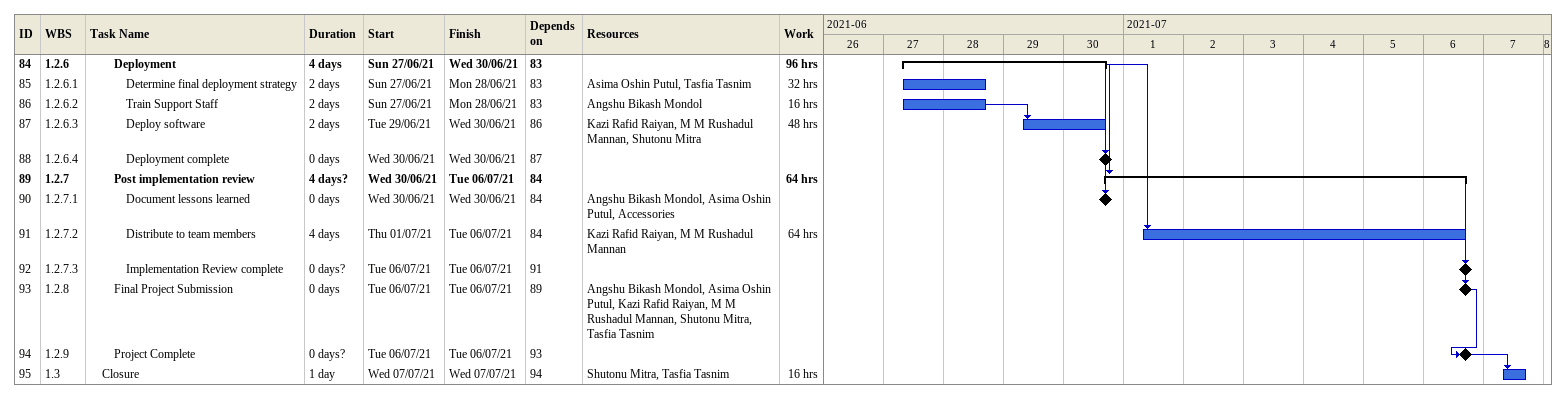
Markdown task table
| ID | WBS | Task | Duration | Start | Finish | Predecessors | Resources | Work (h) |
|---|---|---|---|---|---|---|---|---|
| 84 | 1.2.6 | **Deployment** | 4d | 2021-06-27 | 2021-06-30 | 83 |  | 96 |
| 85 | 1.2.6.1 | Determine final deployment strategy | 2d | 2021-06-27 | 2021-06-28 | 83 | Asima Oshin Putul, Tasfia Tasnim | 32 |
| 86 | 1.2.6.2 | Train Support Staff | 2d | 2021-06-27 | 2021-06-28 | 83 | Angshu Bikash Mondol | 16 |
| 87 | 1.2.6.3 | Deploy software | 2d | 2021-06-29 | 2021-06-30 | 86 | Kazi Rafid Raiyan, M M Rushadul Mannan, Shutonu Mitra | 48 |
| 88 | 1.2.6.4 | Deployment complete | 0d | 2021-06-30 | 2021-06-30 | 87 |  |  |
| 89 | 1.2.7 | **Post implementation review** | 4d? | 2021-06-30 | 2021-07-06 | 84 |  | 64 |
| 90 | 1.2.7.1 | Document lessons learned | 0d | 2021-06-30 | 2021-06-30 | 84 | Angshu Bikash Mondol, Asima Oshin Putul, Accessories |  |
| 91 | 1.2.7.2 | Distribute to team members | 4d | 2021-07-01 | 2021-07-06 | 84 | Kazi Rafid Raiyan, M M Rushadul Mannan | 64 |
| 92 | 1.2.7.3 | Implementation Review complete | 0d? | 2021-07-06 | 2021-07-06 | 91 |  |  |
| 93 | 1.2.8 | Final Project Submission | 0d | 2021-07-06 | 2021-07-06 | 89 | Angshu Bikash Mondol, Asima Oshin Putul, Kazi Rafid Raiyan, M M Rushadul Mannan, Shutonu Mitra, Tasfia Tasnim |  |
| 94 | 1.2.9 | Project Complete | 0d? | 2021-07-06 | 2021-07-06 | 93 |  |  |
| 95 | 1.3 | Closure | 1d | 2021-07-07 | 2021-07-07 | 94 | Shutonu Mitra, Tasfia Tasnim | 16 |
